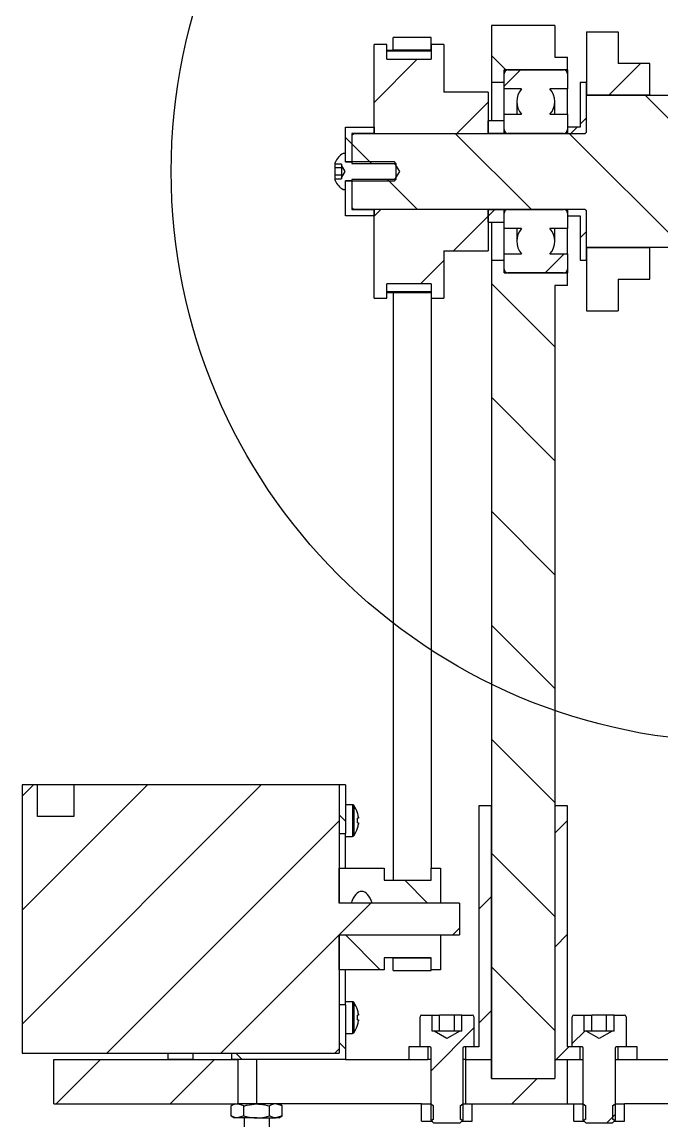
# Model space of a CAD drawing. Header units: millimetres. Extents: x -213 to 452, y 0 to 414.
# Drawn here: x 294.95 to 320.18, y 219.14 to 262.6 of the extents above; entities that cross this region are included whole.
import ezdxf

# ---------------------------------------------------------------- set-up
doc = ezdxf.new("R2010")
doc.units = ezdxf.units.MM
doc.linetypes.add('HIDDEN', pattern=[1.905, 1.27, -0.635])
doc.layers.add('NETDUT', color=7, linetype='HIDDEN')
doc.layers.add('NETMANH', color=7, linetype='Continuous')

msp = doc.modelspace()

# ---------------------------------------------------------------- hatches: boundary and pattern name
at = {"layer": 'NETDUT', "linetype": 'Continuous', "lineweight": 18}
h = msp.add_hatch(dxfattribs=at)
h.set_pattern_fill('ANSI31', color=256, angle=90, style=0)
h.paths.add_polyline_path([(315.9546, 261.2164), (315.9546, 262.4664), (313.4546, 262.4664), (313.4546, 260.2164), (313.9546, 260.2164), (313.9546, 260.7164), (316.4546, 260.7164), (316.4546, 261.2164)], flags=0)
h = msp.add_hatch(dxfattribs=at)
h.set_pattern_fill('ANSI31', color=256, style=0)
h.paths.add_polyline_path([(318.4546, 260.9664), (318.4546, 262.2171), (317.2046, 262.2171), (317.2046, 259.7164), (319.7046, 259.7164), (319.7046, 260.9664)], flags=0)
h = msp.add_hatch(dxfattribs=at)
h.set_pattern_fill('ANSI31', color=256, style=0)
h.paths.add_polyline_path([(311.5796, 261.7164), (311.0796, 261.7164), (311.0796, 261.1433), (309.3296, 261.1433), (309.3296, 261.7164), (308.8296, 261.7164), (308.8296, 258.2164), (313.3296, 258.2164), (313.3296, 259.8414), (311.5796, 259.8414)], flags=0)
h = msp.add_hatch(dxfattribs=at)
h.set_pattern_fill('ANSI31', color=256, angle=90, style=0)
h.paths.add_polyline_path([(311.0796, 261.4939), (311.0796, 261.9939), (309.5796, 261.9939), (309.5796, 261.4939)], flags=0)
h = msp.add_hatch(dxfattribs=at)
h.set_pattern_fill('ANSI31', color=256, style=0)
edge = h.paths.add_edge_path(flags=0)
edge.add_line((316.4546, 258.9664), (315.7636, 258.9664))
edge.add_arc((315.2046, 259.4664), 0.75, 318.18969, 401.81031)
edge.add_line((315.7636, 259.9664), (316.4546, 259.9664))
edge.add_line((316.4546, 259.9664), (316.4546, 260.5664))
edge.add_arc((316.3046, 260.5664), 0.15, 0, 90)
edge.add_line((316.3046, 260.7164), (314.1046, 260.7164))
edge.add_arc((314.1046, 260.5664), 0.15, 90, 180)
edge.add_line((313.9546, 260.5664), (313.9546, 259.9664))
edge.add_line((313.9546, 259.9664), (314.6455, 259.9664))
edge.add_arc((315.2046, 259.4664), 0.75, 138.18969, 221.81031)
edge.add_line((314.6455, 258.9664), (313.9546, 258.9664))
edge.add_line((313.9546, 258.9664), (313.9546, 258.3664))
edge.add_arc((314.1046, 258.3664), 0.15, 180, 270)
edge.add_line((314.1046, 258.2164), (316.3046, 258.2164))
edge.add_arc((316.3046, 258.3664), 0.15, 270, 360)
edge.add_line((316.4546, 258.3664), (316.4546, 258.9664))
h = msp.add_hatch(dxfattribs=at)
h.set_pattern_fill('ANSI31', color=256, style=0)
h.paths.add_polyline_path([(316.9546, 258.4664), (316.4546, 258.4664), (316.4546, 258.2164), (317.1546, 258.2164), (317.2046, 258.2664), (317.2046, 260.2164), (316.9546, 260.2164)], flags=0)
h = msp.add_hatch(dxfattribs=at)
h.set_pattern_fill('ANSI31', color=256, angle=90, style=0)
edge = h.paths.add_edge_path(flags=0)
edge.add_line((338.3796, 257.9664), (332.0296, 257.9664))
edge.add_arc((332.0296, 258.0414), 0.075, 180, 270, ccw=False)
edge.add_line((331.9546, 258.0414), (331.9546, 258.2164))
edge.add_line((331.9546, 258.2164), (328.7796, 258.2164))
edge.add_arc((328.7796, 258.2914), 0.075, 180, 270, ccw=False)
edge.add_line((328.7046, 258.2914), (328.7046, 259.7164))
edge.add_line((328.7046, 259.7164), (317.2046, 259.7164))
edge.add_line((317.2046, 259.7164), (317.2046, 258.2914))
edge.add_arc((317.1296, 258.2914), 0.075, 270, 360, ccw=False)
edge.add_line((317.1296, 258.2164), (308.0296, 258.2164))
edge.add_line((308.0296, 258.2164), (307.9546, 258.1414))
edge.add_line((307.9546, 258.1414), (307.9546, 257.0289))
edge.add_line((307.9546, 257.0289), (309.6418, 257.0289))
edge.add_line((309.6418, 257.0289), (309.8296, 256.7164))
edge.add_line((309.8296, 256.7164), (309.6418, 256.4039))
edge.add_line((309.6418, 256.4039), (307.9546, 256.4039))
edge.add_line((307.9546, 256.4039), (307.9546, 255.2914))
edge.add_line((307.9546, 255.2914), (308.0296, 255.2164))
edge.add_line((308.0296, 255.2164), (317.1296, 255.2164))
edge.add_arc((317.1296, 255.1414), 0.075, 0, 90, ccw=False)
edge.add_line((317.2046, 255.1414), (317.2046, 253.7164))
edge.add_line((317.2046, 253.7164), (328.7046, 253.7164))
edge.add_line((328.7046, 253.7164), (328.7046, 255.1414))
edge.add_arc((328.7796, 255.1414), 0.075, 90, 180, ccw=False)
edge.add_line((328.7796, 255.2164), (331.9546, 255.2164))
edge.add_line((331.9546, 255.2164), (331.9546, 255.3914))
edge.add_arc((332.0296, 255.3914), 0.075, 90, 180, ccw=False)
edge.add_line((332.0296, 255.4664), (338.3796, 255.4664))
edge.add_line((338.3796, 255.4664), (338.4546, 255.5414))
edge.add_line((338.4546, 255.5414), (338.4546, 256.4039))
edge.add_line((338.4546, 256.4039), (336.7673, 256.4039))
edge.add_line((336.7673, 256.4039), (336.5796, 256.7164))
edge.add_line((336.5796, 256.7164), (336.7673, 257.0289))
edge.add_line((336.7673, 257.0289), (338.4546, 257.0289))
edge.add_line((338.4546, 257.0289), (338.4546, 257.8914))
edge.add_line((338.4546, 257.8914), (338.3796, 257.9664))
h = msp.add_hatch(dxfattribs=at)
h.set_pattern_fill('ANSI31', color=256, style=0)
h.paths.add_polyline_path([(313.9546, 258.2164), (313.9546, 258.7164), (313.3296, 258.7164), (313.3296, 258.2164)], flags=0)
h = msp.add_hatch(dxfattribs=at)
h.set_pattern_fill('ANSI31', color=256, angle=90, style=0)
h.paths.add_polyline_path([(307.9546, 257.0914), (307.9546, 258.2164), (308.8296, 258.2164), (308.8296, 258.4664), (307.7046, 258.4664), (307.7046, 257.0914)], flags=0)
h = msp.add_hatch(dxfattribs=at)
h.set_pattern_fill('ANSI31', color=256, style=0)
edge = h.paths.add_edge_path(flags=0)
edge.add_line((307.2921, 257.0727), (307.2921, 257.0051))
edge.add_line((307.2921, 257.0051), (307.5521, 257.0051))
edge.add_line((307.5521, 257.0051), (307.5521, 256.9664))
edge.add_line((307.5521, 256.9664), (307.6964, 256.7164))
edge.add_line((307.6964, 256.7164), (307.5521, 256.4664))
edge.add_line((307.5521, 256.4664), (307.5521, 256.4278))
edge.add_line((307.5521, 256.4278), (307.2921, 256.4278))
edge.add_line((307.2921, 256.4278), (307.2921, 256.3602))
edge.add_arc((308.0504, 256.7164), 0.8379, 205.1629, 238.25374)
edge.add_line((307.6096, 256.0039), (307.7046, 256.0039))
edge.add_line((307.7046, 256.0039), (307.7046, 256.3164))
edge.add_arc((307.7296, 256.3164), 0.025, 90, 180, ccw=False)
edge.add_line((307.7296, 256.3414), (309.6344, 256.3414))
edge.add_line((309.6344, 256.3414), (309.7046, 256.4116))
edge.add_line((309.7046, 256.4116), (309.7046, 257.0213))
edge.add_line((309.7046, 257.0213), (309.6344, 257.0914))
edge.add_line((309.6344, 257.0914), (307.7296, 257.0914))
edge.add_arc((307.7296, 257.1164), 0.025, 180, 270, ccw=False)
edge.add_line((307.7046, 257.1164), (307.7046, 257.4289))
edge.add_line((307.7046, 257.4289), (307.6096, 257.4289))
edge.add_arc((308.0504, 256.7164), 0.8379, 121.74626, 154.8371)
h = msp.add_hatch(dxfattribs=at)
h.set_pattern_fill('ANSI31', color=256, angle=90, style=0)
h.paths.add_polyline_path([(307.9546, 255.2164), (307.9546, 256.3414), (307.7046, 256.3414), (307.7046, 254.9664), (308.8296, 254.9664), (308.8296, 255.2164)], flags=0)
h = msp.add_hatch(dxfattribs=at)
h.set_pattern_fill('ANSI31', color=256, style=0)
h.paths.add_polyline_path([(309.3296, 252.2896), (311.0796, 252.2896), (311.0796, 251.7164), (311.5796, 251.7164), (311.5796, 253.5914), (313.3296, 253.5914), (313.3296, 255.2164), (308.8296, 255.2164), (308.8296, 251.7164), (309.3296, 251.7164)], flags=0)
h = msp.add_hatch(dxfattribs=at)
h.set_pattern_fill('ANSI31', color=256, style=0)
h.paths.add_polyline_path([(313.3296, 255.2164), (313.3296, 254.7164), (313.9546, 254.7164), (313.9546, 255.2164)], flags=0)
h = msp.add_hatch(dxfattribs=at)
h.set_pattern_fill('ANSI31', color=256, style=0)
edge = h.paths.add_edge_path(flags=0)
edge.add_line((315.7636, 254.4664), (316.4546, 254.4664))
edge.add_line((316.4546, 254.4664), (316.4546, 255.0664))
edge.add_arc((316.3046, 255.0664), 0.15, 0, 90)
edge.add_line((316.3046, 255.2164), (314.1046, 255.2164))
edge.add_arc((314.1046, 255.0664), 0.15, 90, 180)
edge.add_line((313.9546, 255.0664), (313.9546, 254.4664))
edge.add_line((313.9546, 254.4664), (314.6455, 254.4664))
edge.add_arc((315.2046, 253.9664), 0.75, 138.18969, 221.81031)
edge.add_line((314.6455, 253.4664), (313.9546, 253.4664))
edge.add_line((313.9546, 253.4664), (313.9546, 252.8664))
edge.add_arc((314.1046, 252.8664), 0.15, 180, 270)
edge.add_line((314.1046, 252.7164), (316.3046, 252.7164))
edge.add_arc((316.3046, 252.8664), 0.15, 270, 360)
edge.add_line((316.4546, 252.8664), (316.4546, 253.4664))
edge.add_line((316.4546, 253.4664), (315.7636, 253.4664))
edge.add_arc((315.2046, 253.9664), 0.75, 318.18969, 401.81031)
h = msp.add_hatch(dxfattribs=at)
h.set_pattern_fill('ANSI31', color=256, style=0)
h.paths.add_polyline_path([(317.1546, 255.2164), (316.4546, 255.2164), (316.4546, 254.9664), (316.9546, 254.9664), (316.9546, 253.2164), (317.2046, 253.2164), (317.2046, 255.1664)], flags=0)
h = msp.add_hatch(dxfattribs=at)
h.set_pattern_fill('ANSI31', color=256, style=0)
h.paths.add_polyline_path([(318.4546, 251.2164), (318.4546, 252.4664), (319.7046, 252.4664), (319.7046, 253.7164), (317.2046, 253.7164), (317.2046, 251.2164)], flags=0)
h = msp.add_hatch(dxfattribs=at)
h.set_pattern_fill('ANSI31', color=256, angle=90, style=0)
h.paths.add_polyline_path([(315.9546, 220.9664), (315.9546, 252.2164), (316.4546, 252.2164), (316.4546, 252.7164), (313.9546, 252.7164), (313.9546, 253.2164), (313.4546, 253.2164), (313.4546, 220.9664)], flags=0)
h = msp.add_hatch(dxfattribs=at)
h.set_pattern_fill('ANSI31', color=256, style=0)
h.paths.add_polyline_path([(296.9911, 231.2914), (295.5676, 231.2914), (295.5676, 232.5414), (294.9546, 232.5414), (294.9546, 221.9664), (307.4546, 221.9664), (307.4546, 226.6289), (312.2046, 226.6289), (312.2046, 227.8789), (307.4546, 227.8789), (307.4546, 232.5414), (296.9911, 232.5414)], flags=0)
h = msp.add_hatch(dxfattribs=at)
h.set_pattern_fill('ANSI31', color=256, angle=90, style=0)
h.paths.add_polyline_path([(307.7046, 230.6289), (307.7046, 232.5414), (307.4546, 232.5414), (307.4546, 230.6289)], flags=0)
h = msp.add_hatch(dxfattribs=at)
h.set_pattern_fill('ANSI31', color=256, style=0)
h.paths.add_polyline_path([(313.4546, 231.7164), (312.9546, 231.7164), (312.9546, 222.2164), (312.4546, 222.2164), (312.4546, 221.7164), (313.4546, 221.7164)], flags=0)
h = msp.add_hatch(dxfattribs=at)
h.set_pattern_fill('ANSI31', color=256, style=0)
h.paths.add_polyline_path([(316.9546, 222.2164), (316.4546, 222.2164), (316.4546, 231.7164), (315.9546, 231.7164), (315.9546, 221.7164), (316.9546, 221.7164)], flags=0)
h = msp.add_hatch(dxfattribs=at)
h.set_pattern_fill('ANSI31', color=256, angle=90, style=0)
edge = h.paths.add_edge_path(flags=0)
edge.add_line((309.2296, 229.2539), (307.4546, 229.2539))
edge.add_line((307.4546, 229.2539), (307.4546, 227.8789))
edge.add_line((307.4546, 227.8789), (307.9322, 227.8789))
edge.add_ellipse((308.3421, 227.2539), major_axis=(0, -1.091), ratio=0.4582943, start_angle=124.95046, end_angle=235.04954, ccw=False)
edge.add_line((308.7519, 227.8789), (311.4546, 227.8789))
edge.add_line((311.4546, 227.8789), (311.4546, 229.2539))
edge.add_line((311.4546, 229.2539), (311.0796, 229.2539))
edge.add_line((311.0796, 229.2539), (311.0796, 228.7814))
edge.add_line((311.0796, 228.7814), (309.2296, 228.7814))
edge.add_line((309.2296, 228.7814), (309.2296, 229.2539))
h = msp.add_hatch(dxfattribs=at)
h.set_pattern_fill('ANSI31', color=256, angle=90, style=0)
h.paths.add_polyline_path([(307.4546, 226.6289), (307.4546, 225.2539), (309.2296, 225.2539), (309.2296, 225.7264), (311.0796, 225.7264), (311.0796, 225.2539), (311.4546, 225.2539), (311.4546, 226.6289)], flags=0)
h = msp.add_hatch(dxfattribs=at)
h.set_pattern_fill('ANSI31', color=256, angle=90, style=0)
h.paths.add_polyline_path([(309.5796, 225.7264), (309.5796, 225.2264), (311.0796, 225.2264), (311.0796, 225.7264)], flags=0)
h = msp.add_hatch(dxfattribs=at)
h.set_pattern_fill('ANSI31', color=256, angle=90, style=0)
h.paths.add_polyline_path([(307.7046, 221.7164), (307.7046, 223.8789), (307.4546, 223.8789), (307.4546, 221.9664), (303.2046, 221.9664), (303.2046, 221.7164)], flags=0)
h = msp.add_hatch(dxfattribs=at)
h.set_pattern_fill('ANSI31', color=256, style=0)
edge = h.paths.add_edge_path(flags=0)
edge.add_line((312.7046, 223.4664), (312.294, 223.4664))
edge.add_line((312.294, 223.4664), (312.294, 222.8414))
edge.add_line((312.294, 222.8414), (312.2151, 222.8414))
edge.add_line((312.2151, 222.8414), (311.7046, 222.5467))
edge.add_line((311.7046, 222.5467), (311.1941, 222.8414))
edge.add_line((311.1941, 222.8414), (311.1151, 222.8414))
edge.add_line((311.1151, 222.8414), (311.1151, 223.4664))
edge.add_line((311.1151, 223.4664), (310.7046, 223.4664))
edge.add_arc((310.7046, 223.4039), 0.0625, 90, 180)
edge.add_line((310.6421, 223.4039), (310.6421, 222.2164))
edge.add_line((310.6421, 222.2164), (311.0296, 222.2164))
edge.add_arc((311.0296, 222.1664), 0.05, 0, 90, ccw=False)
edge.add_line((311.0796, 222.1664), (311.0796, 219.3277))
edge.add_line((311.0796, 219.3277), (311.1908, 219.2164))
edge.add_line((311.1908, 219.2164), (312.2183, 219.2164))
edge.add_line((312.2183, 219.2164), (312.3296, 219.3277))
edge.add_line((312.3296, 219.3277), (312.3296, 222.1664))
edge.add_arc((312.3796, 222.1664), 0.05, 90, 180, ccw=False)
edge.add_line((312.3796, 222.2164), (312.7671, 222.2164))
edge.add_line((312.7671, 222.2164), (312.7671, 223.4039))
edge.add_arc((312.7046, 223.4039), 0.0625, 0, 90)
h = msp.add_hatch(dxfattribs=at)
h.set_pattern_fill('ANSI31', color=256, style=0)
edge = h.paths.add_edge_path(flags=0)
edge.add_line((318.7046, 223.4664), (318.294, 223.4664))
edge.add_line((318.294, 223.4664), (318.294, 222.8414))
edge.add_line((318.294, 222.8414), (318.2151, 222.8414))
edge.add_line((318.2151, 222.8414), (317.7046, 222.5467))
edge.add_line((317.7046, 222.5467), (317.1941, 222.8414))
edge.add_line((317.1941, 222.8414), (317.1151, 222.8414))
edge.add_line((317.1151, 222.8414), (317.1151, 223.4664))
edge.add_line((317.1151, 223.4664), (316.7046, 223.4664))
edge.add_arc((316.7046, 223.4039), 0.0625, 90, 180)
edge.add_line((316.6421, 223.4039), (316.6421, 222.2164))
edge.add_line((316.6421, 222.2164), (317.0296, 222.2164))
edge.add_arc((317.0296, 222.1664), 0.05, 0, 90, ccw=False)
edge.add_line((317.0796, 222.1664), (317.0796, 219.3277))
edge.add_line((317.0796, 219.3277), (317.1908, 219.2164))
edge.add_line((317.1908, 219.2164), (318.2183, 219.2164))
edge.add_line((318.2183, 219.2164), (318.3296, 219.3277))
edge.add_line((318.3296, 219.3277), (318.3296, 222.1664))
edge.add_arc((318.3796, 222.1664), 0.05, 90, 180, ccw=False)
edge.add_line((318.3796, 222.2164), (318.7671, 222.2164))
edge.add_line((318.7671, 222.2164), (318.7671, 223.4039))
edge.add_arc((318.7046, 223.4039), 0.0625, 0, 90)
h = msp.add_hatch(dxfattribs=at)
h.set_pattern_fill('ANSI31', color=256, style=0)
h.paths.add_polyline_path([(310.9546, 222.2164), (310.2046, 222.2164), (310.2046, 221.7164), (310.9546, 221.7164)], flags=0)
h = msp.add_hatch(dxfattribs=at)
h.set_pattern_fill('ANSI31', color=256, style=0)
h.paths.add_polyline_path([(318.4546, 221.7164), (319.2046, 221.7164), (319.2046, 222.2164), (318.4546, 222.2164)], flags=0)
h = msp.add_hatch(dxfattribs=at)
h.set_pattern_fill('ANSI31', color=256, style=0)
h.paths.add_polyline_path([(303.4546, 219.9664), (303.4546, 221.7164), (296.2046, 221.7164), (296.2046, 219.9664)], flags=0)
h = msp.add_hatch(dxfattribs=at)
h.set_pattern_fill('ANSI31', color=256, angle=90, style=0)
h.paths.add_polyline_path([(301.7046, 221.9664), (300.7046, 221.9664), (300.7046, 221.7164), (301.7046, 221.7164)], flags=0)
h = msp.add_hatch(dxfattribs=at)
h.set_pattern_fill('ANSI31', color=256, style=0)
h.paths.add_polyline_path([(315.9546, 220.9664), (313.4546, 220.9664), (313.4546, 221.7164), (312.4546, 221.7164), (312.4546, 219.9664), (316.4546, 219.9664), (316.4546, 221.7164), (315.9546, 221.7164)], flags=0)
h = msp.add_hatch(dxfattribs=at)
h.set_pattern_fill('ANSI31', color=256, angle=90, style=0)
h.paths.add_polyline_path([(311.0796, 219.9664), (310.7046, 219.9664), (310.7046, 219.2914), (311.0796, 219.2914), (311.0796, 219.2978), (311.1796, 219.3678), (311.1796, 219.8964)], flags=0)
h = msp.add_hatch(dxfattribs=at)
h.set_pattern_fill('ANSI31', color=256, angle=90, style=0)
h.paths.add_polyline_path([(312.7046, 219.9664), (312.3296, 219.9664), (312.2296, 219.8964), (312.2296, 219.3678), (312.3296, 219.2978), (312.3296, 219.2914), (312.7046, 219.2914)], flags=0)
h = msp.add_hatch(dxfattribs=at)
h.set_pattern_fill('ANSI31', color=256, angle=90, style=0)
h.paths.add_polyline_path([(317.0796, 219.9664), (316.7046, 219.9664), (316.7046, 219.2914), (317.0796, 219.2914), (317.0796, 219.2978), (317.1796, 219.3678), (317.1796, 219.8964)], flags=0)
h = msp.add_hatch(dxfattribs=at)
h.set_pattern_fill('ANSI31', color=256, angle=90, style=0)
h.paths.add_polyline_path([(318.7046, 219.9664), (318.3296, 219.9664), (318.2296, 219.8964), (318.2296, 219.3678), (318.3296, 219.2978), (318.3296, 219.2914), (318.7046, 219.2914)], flags=0)

# ---------------------------------------------------------------- linework, layer by layer
at = {"color": 7, "linetype": 'Continuous', "lineweight": 25}
for p, q in [((313.4546, 262.4664), (313.4546, 260.2164)), ((315.9546, 262.4664), (313.4546, 262.4664)), ((315.9546, 262.4664), (315.9546, 261.2164)), ((317.2046, 262.2171), (318.4546, 262.2171)), ((317.2046, 262.2171), (317.2046, 259.7164)), ((318.4546, 262.2171), (318.4546, 260.9664)), ((309.3296, 261.7164), (308.8296, 261.7164)), ((308.8296, 258.2164), (308.8296, 261.7164)), ((309.3296, 261.1433), (309.3296, 261.7164)), ((311.0796, 261.9939), (309.5796, 261.9939)), ((309.5796, 261.4939), (309.5796, 261.9939)), ((311.0796, 261.4939), (311.0796, 261.9939)), ((311.5796, 261.7164), (311.0796, 261.7164)), ((311.0796, 261.7164), (311.0796, 261.1433)), ((311.5796, 261.7164), (311.5796, 259.8414)), ((311.0796, 261.4844), (309.3296, 261.4844)), ((311.0796, 261.4534), (309.3296, 261.4534)), ((311.0796, 261.4939), (309.5796, 261.4939)), ((309.5796, 261.4939), (309.5796, 261.4844)), ((315.9546, 261.2164), (316.4546, 261.2164)), ((316.4546, 260.7164), (316.4546, 261.2164)), ((309.3296, 261.1433), (311.0796, 261.1433)), ((319.7046, 260.9664), (318.4546, 260.9664)), ((319.7046, 259.7164), (319.7046, 260.9664)), ((316.4546, 260.7164), (313.9546, 260.7164)), ((313.9546, 260.2164), (313.9546, 260.7164)), ((313.9546, 259.9664), (313.9546, 260.5664)), ((314.1046, 260.7164), (316.3046, 260.7164)), ((316.4546, 260.7164), (316.4546, 260.5664)), ((316.4546, 260.5664), (316.4546, 259.9664)), ((313.9546, 260.2164), (313.4546, 260.2164)), ((313.4546, 260.2164), (313.4546, 258.7164)), ((314.6455, 259.9664), (313.9546, 259.9664)), ((313.9546, 258.9664), (313.9546, 259.9664)), ((316.4546, 259.9664), (315.7636, 259.9664)), ((316.4546, 258.9664), (316.4546, 259.9664)), ((317.2046, 260.2164), (316.9546, 260.2164)), ((316.9546, 260.2164), (316.9546, 258.4664)), ((317.2046, 258.2664), (317.2046, 260.2164)), ((313.3296, 259.8414), (311.5796, 259.8414)), ((313.3296, 259.8414), (313.3296, 258.2164)), ((319.7046, 259.7164), (317.2046, 259.7164)), ((317.2046, 258.2914), (317.2046, 259.7164)), ((317.2046, 259.7164), (328.7046, 259.7164)), ((314.4546, 259.4664), (314.4546, 258.9664)), ((315.9546, 258.9664), (315.9546, 259.4664)), ((313.9546, 258.7164), (313.3296, 258.7164)), ((313.3296, 258.2164), (313.3296, 258.7164)), ((313.9546, 258.3664), (313.9546, 258.9664)), ((313.9546, 258.9664), (314.6455, 258.9664)), ((313.9546, 258.2164), (313.9546, 258.7164)), ((315.7636, 258.9664), (316.4546, 258.9664)), ((316.4546, 258.9664), (316.4546, 258.3664)), ((307.7046, 258.4664), (308.8296, 258.4664)), ((307.7046, 257.0914), (307.7046, 258.4664)), ((308.8296, 258.2164), (307.9546, 258.2164)), ((307.9546, 258.2164), (307.9546, 257.0914)), ((307.9546, 258.1414), (308.0296, 258.2164)), ((308.0296, 258.2164), (317.1296, 258.2164)), ((308.8296, 258.4664), (308.8296, 258.2164)), ((308.8296, 258.2164), (313.3296, 258.2164)), ((313.9546, 258.2164), (313.3296, 258.2164)), ((316.3046, 258.2164), (314.1046, 258.2164)), ((316.9546, 258.4664), (316.4546, 258.4664)), ((316.4546, 258.4664), (316.4546, 258.2164)), ((316.4546, 258.2164), (317.1546, 258.2164)), ((317.2046, 258.2664), (317.1546, 258.2164)), ((307.9546, 258.1414), (307.9546, 257.0289)), ((307.7046, 257.4289), (307.6096, 257.4289)), ((307.7046, 257.1164), (307.7046, 257.4289)), ((307.2921, 257.0051), (307.2921, 257.0727)), ((307.5521, 257.0051), (307.2921, 257.0051)), ((307.2921, 256.8608), (307.2921, 257.0051)), ((307.5521, 257.0051), (307.5521, 256.9664)), ((307.6964, 256.7164), (307.5521, 256.9664)), ((307.5521, 256.9664), (307.5521, 256.933)), ((307.5521, 256.933), (307.5521, 256.7164)), ((307.7046, 257.0914), (307.9546, 257.0914)), ((309.6344, 257.0914), (307.7296, 257.0914)), ((307.9546, 257.0289), (309.6418, 257.0289)), ((309.7046, 257.0213), (309.6344, 257.0914)), ((309.6418, 257.0289), (309.8296, 256.7164)), ((309.7046, 256.4116), (309.7046, 257.0213)), ((307.5521, 256.8608), (307.2921, 256.8608)), ((307.2921, 256.5721), (307.2921, 256.8608)), ((307.5521, 256.5721), (307.2921, 256.5721)), ((307.2921, 256.4278), (307.2921, 256.5721)), ((307.5521, 256.4664), (307.6964, 256.7164)), ((307.5521, 256.7164), (307.5521, 256.4999)), ((307.5521, 256.4999), (307.5521, 256.4664)), ((307.5521, 256.4664), (307.5521, 256.4278)), ((309.8296, 256.7164), (309.6418, 256.4039)), ((307.2921, 256.3602), (307.2921, 256.4278)), ((307.2921, 256.4278), (307.5521, 256.4278)), ((307.6096, 256.0039), (307.7046, 256.0039)), ((307.9546, 256.3414), (307.7046, 256.3414)), ((307.7046, 254.9664), (307.7046, 256.3414)), ((307.7046, 256.0039), (307.7046, 256.3164)), ((307.7296, 256.3414), (309.6344, 256.3414)), ((307.9546, 256.4039), (307.9546, 255.2914)), ((309.6418, 256.4039), (307.9546, 256.4039)), ((307.9546, 256.3414), (307.9546, 255.2164)), ((309.6344, 256.3414), (309.7046, 256.4116)), ((308.0296, 255.2164), (307.9546, 255.2914)), ((307.9546, 255.2164), (308.8296, 255.2164)), ((317.1296, 255.2164), (308.0296, 255.2164)), ((308.8296, 255.2164), (308.8296, 254.9664)), ((313.3296, 255.2164), (308.8296, 255.2164)), ((308.8296, 251.7164), (308.8296, 255.2164)), ((313.3296, 255.2164), (313.9546, 255.2164)), ((313.3296, 254.7164), (313.3296, 255.2164)), ((313.3296, 255.2164), (313.3296, 253.5914)), ((313.9546, 254.7164), (313.9546, 255.2164)), ((314.1046, 255.2164), (316.3046, 255.2164)), ((317.1546, 255.2164), (316.4546, 255.2164)), ((316.4546, 255.2164), (316.4546, 254.9664)), ((317.1546, 255.2164), (317.2046, 255.1664)), ((317.2046, 253.2164), (317.2046, 255.1664)), ((317.2046, 253.7164), (317.2046, 255.1414)), ((308.8296, 254.9664), (307.7046, 254.9664)), ((313.3296, 254.7164), (313.9546, 254.7164)), ((313.4546, 254.7164), (313.4546, 253.2164)), ((313.9546, 254.4664), (313.9546, 255.0664)), ((316.4546, 255.0664), (316.4546, 254.4664)), ((316.4546, 254.9664), (316.9546, 254.9664)), ((316.9546, 254.9664), (316.9546, 253.2164)), ((314.6455, 254.4664), (313.9546, 254.4664)), ((313.9546, 253.4664), (313.9546, 254.4664)), ((314.4546, 254.4664), (314.4546, 253.9664)), ((316.4546, 254.4664), (315.7636, 254.4664)), ((315.9546, 253.9664), (315.9546, 254.4664)), ((316.4546, 253.4664), (316.4546, 254.4664)), ((311.5796, 253.5914), (313.3296, 253.5914)), ((311.5796, 253.5914), (311.5796, 251.7164)), ((313.9546, 252.8664), (313.9546, 253.4664)), ((313.9546, 253.4664), (314.6455, 253.4664)), ((315.7636, 253.4664), (316.4546, 253.4664)), ((316.4546, 253.4664), (316.4546, 252.8664)), ((317.2046, 253.7164), (319.7046, 253.7164)), ((317.2046, 253.7164), (317.2046, 251.2164)), ((328.7046, 253.7164), (317.2046, 253.7164)), ((319.7046, 252.4664), (319.7046, 253.7164)), ((313.4546, 253.2164), (313.4546, 220.9664)), ((313.4546, 253.2164), (313.9546, 253.2164)), ((313.9546, 252.7164), (313.9546, 253.2164)), ((316.9546, 253.2164), (317.2046, 253.2164)), ((313.9546, 252.7164), (316.4546, 252.7164)), ((316.3046, 252.7164), (314.1046, 252.7164)), ((316.4546, 252.8664), (316.4546, 252.7164)), ((316.4546, 252.2164), (316.4546, 252.7164)), ((311.0796, 252.2896), (309.3296, 252.2896)), ((309.3296, 251.7164), (309.3296, 252.2896)), ((311.0796, 252.2896), (311.0796, 251.7164)), ((316.4546, 252.2164), (315.9546, 252.2164)), ((315.9546, 252.2164), (315.9546, 220.9664)), ((318.4546, 252.4664), (319.7046, 252.4664)), ((318.4546, 252.4664), (318.4546, 251.2164)), ((308.8296, 251.7164), (309.3296, 251.7164)), ((311.0796, 251.9741), (309.3296, 251.9741)), ((309.3296, 251.942), (311.0796, 251.942)), ((309.5796, 251.942), (309.5796, 228.7814)), ((311.0796, 251.7164), (311.0796, 229.2539)), ((311.0796, 251.7164), (311.5796, 251.7164)), ((317.2046, 251.2164), (318.4546, 251.2164)), ((294.9546, 232.5414), (294.9546, 221.9664)), ((295.5676, 232.5414), (294.9546, 232.5414)), ((295.5676, 231.2914), (295.5676, 232.5414)), ((296.9911, 232.5414), (295.5676, 232.5414)), ((296.9911, 232.5414), (296.9911, 231.2914)), ((307.4546, 232.5414), (296.9911, 232.5414)), ((307.4546, 232.5414), (307.4546, 227.8789)), ((307.7046, 232.5414), (307.4546, 232.5414)), ((307.4546, 232.5414), (307.4546, 230.6289)), ((307.7046, 232.5414), (307.7046, 230.6289)), ((307.9808, 231.7603), (307.7046, 231.7603)), ((312.9546, 231.7164), (312.9546, 222.2164)), ((313.4546, 231.7164), (312.9546, 231.7164)), ((313.4546, 221.7164), (313.4546, 231.7164)), ((315.9546, 231.7164), (315.9546, 221.7164)), ((316.4546, 231.7164), (315.9546, 231.7164)), ((316.4546, 222.2164), (316.4546, 231.7164)), ((296.9911, 231.2914), (295.5676, 231.2914)), ((308.1791, 231.4351), (308.1829, 231.437)), ((308.216, 231.2278), (308.1791, 231.2278)), ((308.216, 231.271), (308.216, 231.2278)), ((308.1791, 231.0428), (308.216, 231.0428)), ((308.1829, 230.8335), (308.1791, 230.8355)), ((308.216, 231.0428), (308.216, 230.9995)), ((307.4546, 230.6289), (307.7046, 230.6289)), ((307.7046, 229.2539), (307.7046, 230.6289)), ((307.7046, 230.5103), (307.9808, 230.5103)), ((307.4546, 229.2539), (309.2296, 229.2539)), ((307.4546, 227.8789), (307.4546, 229.2539)), ((309.2296, 229.2539), (309.2296, 228.7814)), ((311.0796, 229.2539), (311.4546, 229.2539)), ((311.0796, 228.7814), (311.0796, 229.2539)), ((311.4546, 229.2539), (311.4546, 227.8789)), ((309.2296, 228.7814), (311.0796, 228.7814)), ((307.9322, 227.8789), (307.4546, 227.8789)), ((312.2046, 227.8789), (307.4546, 227.8789)), ((311.4546, 227.8789), (308.7519, 227.8789)), ((312.2046, 227.8789), (312.2046, 226.6289)), ((307.4546, 226.6289), (311.4546, 226.6289)), ((307.4546, 225.2539), (307.4546, 226.6289)), ((307.4546, 226.6289), (312.2046, 226.6289)), ((307.4546, 226.6289), (307.4546, 221.9664)), ((311.4546, 226.6289), (311.4546, 225.2539)), ((311.0796, 225.7264), (309.2296, 225.7264)), ((309.2296, 225.7264), (309.2296, 225.2539)), ((309.5796, 225.7264), (311.0796, 225.7264)), ((309.5796, 225.2264), (309.5796, 225.7264)), ((311.0796, 225.2264), (311.0796, 225.7264)), ((311.0796, 225.2539), (311.0796, 225.7264)), ((309.2296, 225.2539), (307.4546, 225.2539)), ((307.7046, 223.8789), (307.7046, 225.2539)), ((309.5796, 225.2264), (311.0796, 225.2264)), ((311.4546, 225.2539), (311.0796, 225.2539)), ((307.7046, 223.8789), (307.4546, 223.8789)), ((307.4546, 223.8789), (307.4546, 221.9664)), ((307.9808, 223.9976), (307.7046, 223.9976)), ((307.7046, 223.8789), (307.7046, 221.7164)), ((308.1791, 223.6724), (308.1829, 223.6744)), ((308.216, 223.4651), (308.1791, 223.4651)), ((308.216, 223.5084), (308.216, 223.4651)), ((310.6421, 222.2164), (310.6421, 223.4039)), ((310.7046, 223.4664), (311.1151, 223.4664)), ((311.1151, 222.8414), (311.1151, 223.4664)), ((311.1151, 223.4664), (311.4098, 223.4664)), ((311.4098, 222.8414), (311.4098, 223.4664)), ((311.9993, 223.4664), (311.4098, 223.4664)), ((311.9993, 222.8414), (311.9993, 223.4664)), ((312.294, 223.4664), (311.9993, 223.4664)), ((312.294, 222.8414), (312.294, 223.4664)), ((312.294, 223.4664), (312.7046, 223.4664)), ((312.7671, 223.4039), (312.7671, 222.2164)), ((316.6421, 222.2164), (316.6421, 223.4039)), ((316.7046, 223.4664), (317.1151, 223.4664)), ((317.1151, 222.8414), (317.1151, 223.4664)), ((317.1151, 223.4664), (317.4098, 223.4664)), ((317.4098, 222.8414), (317.4098, 223.4664)), ((317.9993, 223.4664), (317.4098, 223.4664)), ((317.9993, 222.8414), (317.9993, 223.4664)), ((318.294, 223.4664), (317.9993, 223.4664)), ((318.294, 222.8414), (318.294, 223.4664)), ((318.294, 223.4664), (318.7046, 223.4664)), ((318.7671, 223.4039), (318.7671, 222.2164)), ((308.1791, 223.2801), (308.216, 223.2801)), ((308.1829, 223.0709), (308.1791, 223.0728)), ((308.216, 223.2801), (308.216, 223.2369)), ((307.7046, 222.7476), (307.9808, 222.7476)), ((311.1941, 222.8414), (311.1151, 222.8414)), ((311.7046, 222.5467), (311.1941, 222.8414)), ((311.2624, 222.8414), (311.1941, 222.8414)), ((311.7046, 222.8414), (311.2624, 222.8414)), ((312.2151, 222.8414), (311.7046, 222.5467)), ((312.1467, 222.8414), (311.7046, 222.8414)), ((312.2151, 222.8414), (312.1467, 222.8414)), ((312.294, 222.8414), (312.2151, 222.8414)), ((317.1941, 222.8414), (317.1151, 222.8414)), ((317.7046, 222.5467), (317.1941, 222.8414)), ((317.2624, 222.8414), (317.1941, 222.8414)), ((317.7046, 222.8414), (317.2624, 222.8414)), ((318.2151, 222.8414), (317.7046, 222.5467)), ((318.1467, 222.8414), (317.7046, 222.8414)), ((318.2151, 222.8414), (318.1467, 222.8414)), ((318.294, 222.8414), (318.2151, 222.8414)), ((310.2046, 222.2164), (310.2046, 221.7164)), ((310.9546, 222.2164), (310.2046, 222.2164)), ((311.0296, 222.2164), (310.6421, 222.2164)), ((310.9546, 222.2164), (310.9546, 221.7164)), ((311.0796, 219.3277), (311.0796, 222.1664)), ((312.3296, 222.1664), (312.3296, 219.3277)), ((312.7671, 222.2164), (312.3796, 222.2164)), ((312.4546, 221.7164), (312.4546, 222.2164)), ((312.9546, 222.2164), (312.4546, 222.2164)), ((316.9546, 222.2164), (316.4546, 222.2164)), ((317.0296, 222.2164), (316.6421, 222.2164)), ((316.9546, 221.7164), (316.9546, 222.2164)), ((317.0796, 219.3277), (317.0796, 222.1664)), ((318.3296, 222.1664), (318.3296, 219.3277)), ((318.7671, 222.2164), (318.3796, 222.2164)), ((318.4546, 221.7164), (318.4546, 222.2164)), ((319.2046, 222.2164), (318.4546, 222.2164)), ((319.2046, 221.7164), (319.2046, 222.2164)), ((294.9546, 221.9664), (307.4546, 221.9664)), ((296.2046, 219.9664), (296.2046, 221.7164)), ((296.2046, 221.7164), (303.4546, 221.7164)), ((300.7046, 221.9664), (300.7046, 221.7164)), ((300.7046, 221.9664), (301.7046, 221.9664)), ((301.7046, 221.7164), (300.7046, 221.7164)), ((301.7046, 221.7164), (301.7046, 221.9664)), ((303.2046, 221.9664), (303.2046, 221.7164)), ((303.2046, 221.9664), (307.4546, 221.9664)), ((307.7046, 221.7164), (303.2046, 221.7164)), ((303.4546, 221.7164), (303.4546, 219.9664)), ((304.2046, 219.9664), (304.2046, 221.7164)), ((307.7046, 221.7164), (310.2046, 221.7164)), ((310.2046, 221.7164), (310.9546, 221.7164)), ((311.0796, 221.7164), (310.9546, 221.7164)), ((312.4546, 221.7164), (312.3296, 221.7164)), ((312.4546, 221.7164), (313.4546, 221.7164)), ((312.4546, 219.9664), (312.4546, 221.7164)), ((313.4546, 220.9664), (313.4546, 221.7164)), ((315.9546, 221.7164), (316.9546, 221.7164)), ((315.9546, 221.7164), (315.9546, 220.9664)), ((315.9546, 221.7164), (316.4546, 221.7164)), ((316.4546, 219.9664), (316.4546, 221.7164)), ((316.9546, 221.7164), (317.0796, 221.7164)), ((318.3296, 221.7164), (318.4546, 221.7164)), ((318.4546, 221.7164), (319.2046, 221.7164)), ((319.2046, 221.7164), (326.7046, 221.7164)), ((313.4546, 220.9664), (315.9546, 220.9664)), ((296.2046, 219.9664), (303.4546, 219.9664)), ((303.3296, 219.9664), (303.1942, 219.8883)), ((303.6994, 219.8883), (303.4468, 219.9664)), ((304.2046, 219.9664), (303.4546, 219.9664)), ((310.7046, 219.9664), (304.2046, 219.9664)), ((305.2149, 219.8883), (304.9623, 219.9664)), ((305.2149, 219.8883), (305.0796, 219.9664)), ((310.7046, 219.2914), (310.7046, 219.9664)), ((310.7046, 219.9664), (311.0796, 219.9664)), ((311.0796, 219.9664), (311.1796, 219.8964)), ((312.2296, 219.8964), (312.3296, 219.9664)), ((312.3296, 219.9664), (312.7046, 219.9664)), ((312.4546, 219.9664), (316.4546, 219.9664)), ((312.7046, 219.2914), (312.7046, 219.9664)), ((316.4546, 219.9664), (316.7046, 219.9664)), ((316.7046, 219.2914), (316.7046, 219.9664)), ((316.7046, 219.9664), (317.0796, 219.9664)), ((317.0796, 219.9664), (317.1796, 219.8964)), ((318.2296, 219.8964), (318.3296, 219.9664)), ((318.3296, 219.9664), (318.7046, 219.9664)), ((318.7046, 219.2914), (318.7046, 219.9664)), ((327.2046, 219.9664), (318.7046, 219.9664)), ((303.1942, 219.4946), (303.1942, 219.8883)), ((303.1942, 219.4946), (303.3296, 219.4164)), ((303.6994, 219.4946), (303.4468, 219.4164)), ((303.6994, 219.4946), (303.6994, 219.8883)), ((304.7097, 219.4946), (304.7097, 219.8883)), ((305.2149, 219.4946), (304.9623, 219.4164)), ((305.0796, 219.4164), (305.2149, 219.4946)), ((305.2149, 219.4946), (305.2149, 219.8883)), ((311.1796, 219.3678), (311.1796, 219.8964)), ((312.2296, 219.8964), (312.2296, 219.3678)), ((317.1796, 219.3678), (317.1796, 219.8964)), ((318.2296, 219.8964), (318.2296, 219.3678)), ((303.4468, 219.4164), (303.3296, 219.4164)), ((304.2046, 219.4164), (303.4468, 219.4164)), ((303.7046, 219.4164), (303.7046, 219.0639)), ((304.2046, 219.4164), (304.9623, 219.4164)), ((304.7046, 219.0639), (304.7046, 219.4164)), ((305.0796, 219.4164), (304.9623, 219.4164)), ((310.7046, 219.2914), (311.0796, 219.2914)), ((311.1796, 219.3678), (311.0796, 219.2978)), ((311.0796, 219.3277), (311.1908, 219.2164)), ((311.0796, 219.2978), (311.0796, 219.2914)), ((311.1095, 219.2978), (311.0796, 219.2978)), ((311.0796, 219.2914), (311.1158, 219.2914)), ((312.2183, 219.2164), (311.1908, 219.2164)), ((312.2183, 219.2164), (312.3296, 219.3277)), ((312.3296, 219.2978), (312.2296, 219.3678)), ((312.2933, 219.2914), (312.3296, 219.2914)), ((312.3296, 219.2978), (312.2997, 219.2978)), ((312.3296, 219.2914), (312.3296, 219.2978)), ((312.3296, 219.2914), (312.7046, 219.2914)), ((316.7046, 219.2914), (317.0796, 219.2914)), ((317.1796, 219.3678), (317.0796, 219.2978)), ((317.0796, 219.3277), (317.1908, 219.2164)), ((317.1095, 219.2978), (317.0796, 219.2978)), ((317.0796, 219.2978), (317.0796, 219.2914)), ((317.0796, 219.2914), (317.1158, 219.2914)), ((318.2183, 219.2164), (317.1908, 219.2164)), ((318.2183, 219.2164), (318.3296, 219.3277)), ((318.3296, 219.2978), (318.2296, 219.3678)), ((318.2933, 219.2914), (318.3296, 219.2914)), ((318.3296, 219.2978), (318.2997, 219.2978)), ((318.3296, 219.2914), (318.3296, 219.2978)), ((318.3296, 219.2914), (318.7046, 219.2914))]:
    msp.add_line(p, q, dxfattribs=at)
at = {"color": 8, "linetype": 'Continuous', "lineweight": 25}
for p, q in [((307.9808, 231.7603), (307.9808, 230.5103)), ((308.0288, 231.7363), (308.0288, 230.5342)), ((307.9808, 223.9976), (307.9808, 222.7476)), ((308.0288, 223.9737), (308.0288, 222.7716))]:
    msp.add_line(p, q, dxfattribs=at)
at = {"color": 7, "linetype": 'Continuous', "lineweight": 25}
for centre, radius, start, end in [((314.1046, 260.5664), 0.15, 90, 180), ((316.3046, 260.5664), 0.15, 0, 90), ((315.2046, 259.4664), 0.75, 138.18969, 221.81031), ((315.2046, 259.4664), 0.75, 318.18969, 41.81031), ((314.1046, 258.3664), 0.15, 180, 270), ((316.3046, 258.3664), 0.15, 270, 0), ((317.1296, 258.2914), 0.075, 270, 0), ((308.0504, 256.7164), 0.8379, 121.74626, 154.8371), ((307.7296, 257.1164), 0.025, 180, 270), ((308.0504, 256.7164), 0.8379, 205.1629, 238.25374), ((307.7296, 256.3164), 0.025, 90, 180), ((314.1046, 255.0664), 0.15, 90, 180), ((316.3046, 255.0664), 0.15, 0, 90), ((317.1296, 255.1414), 0.075, 0, 90), ((315.2046, 253.9664), 0.75, 138.18969, 221.81031), ((315.2046, 253.9664), 0.75, 318.18969, 41.81031), ((314.1046, 252.8664), 0.15, 180, 270), ((316.3046, 252.8664), 0.15, 270, 0), ((307.9808, 231.7003), 0.06, 36.94613, 90), ((307.2296, 231.1353), 1, 17.56324, 36.94613), ((307.2296, 231.1353), 0.9957, 7.83605, 17.52445), ((307.0797, 231.1353), 1.1033, 355.19059, 4.80941), ((307.2296, 231.1353), 1, 323.05387, 342.43676), ((307.2296, 231.1353), 0.9957, 342.47555, 352.16395), ((307.9808, 230.5703), 0.06, 270, 323.05387), ((307.9808, 223.9376), 0.06, 36.94613, 90), ((307.2296, 223.3726), 1, 17.56324, 36.94613), ((307.2296, 223.3726), 0.9957, 7.83605, 17.52445), ((307.0797, 223.3726), 1.1033, 355.19059, 4.80941), ((310.7046, 223.4039), 0.0625, 90, 180), ((312.7046, 223.4039), 0.0625, 0, 90), ((316.7046, 223.4039), 0.0625, 90, 180), ((318.7046, 223.4039), 0.0625, 0, 90), ((307.2296, 223.3726), 1, 323.05387, 342.43676), ((307.2296, 223.3726), 0.9957, 342.47555, 352.16395), ((307.9808, 222.8076), 0.06, 270, 323.05387), ((311.0296, 222.1664), 0.05, 0, 90), ((312.3796, 222.1664), 0.05, 90, 180), ((317.0296, 222.1664), 0.05, 0, 90), ((318.3796, 222.1664), 0.05, 90, 180)]:
    msp.add_arc(centre, radius, start, end, dxfattribs=at)
msp.add_ellipse((308.3421, 227.2539), major_axis=(0, -1.091), ratio=0.4582943, start_param=2.1807969, end_param=4.1023884, dxfattribs=at)
for points, knots in [([(303.4468, 219.9664), (303.4408, 219.9664), (303.3555, 219.9653), (303.2719, 219.9254), (303.1942, 219.8883)], [0, 0, 0, 0, 0.0701742, 1, 1, 1, 1]), ([(303.6994, 219.8883), (303.7418, 219.9001), (303.9065, 219.9459), (304.0775, 219.9577), (304.2046, 219.9664)], [0, 0, 0, 0, 0.2575513, 1, 1, 1, 1]), ([(304.2046, 219.9664), (304.2505, 219.9653), (304.4215, 219.961), (304.588, 219.919), (304.7097, 219.8883)], [0, 0, 0, 0, 0.2686336, 1, 1, 1, 1]), ([(304.9623, 219.9664), (304.9563, 219.9664), (304.871, 219.9653), (304.7875, 219.9254), (304.7097, 219.8883)], [0, 0, 0, 0, 0.07017422, 1, 1, 1, 1]), ([(303.4468, 219.4164), (303.4408, 219.4165), (303.3555, 219.4176), (303.2719, 219.4575), (303.1942, 219.4946)], [0, 0, 0, 0, 0.0701742, 1, 1, 1, 1]), ([(303.6994, 219.4946), (303.7418, 219.4828), (303.9065, 219.437), (304.0775, 219.4252), (304.2046, 219.4164)], [0, 0, 0, 0, 0.2575513, 1, 1, 1, 1]), ([(304.2046, 219.4164), (304.2505, 219.4176), (304.4215, 219.4219), (304.588, 219.4639), (304.7097, 219.4946)], [0, 0, 0, 0, 0.2686336, 1, 1, 1, 1]), ([(304.9623, 219.4164), (304.9563, 219.4165), (304.871, 219.4176), (304.7875, 219.4575), (304.7097, 219.4946)], [0, 0, 0, 0, 0.0701742, 1, 1, 1, 1])]:
    msp.add_open_spline(points, degree=3, knots=knots, dxfattribs=at)
at = {"layer": 'NETMANH'}
msp.add_circle((323.317, 256.7164), 22.4818, dxfattribs=at)

doc.saveas('drawing.dxf')
